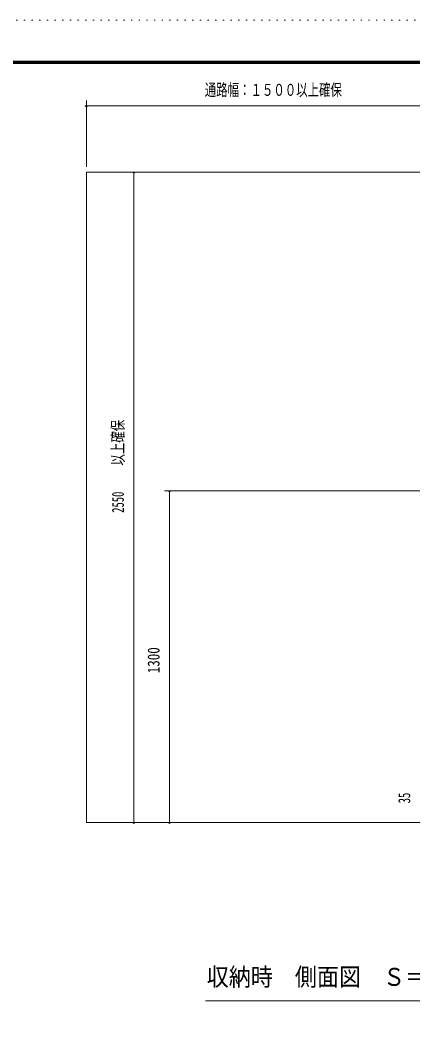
# Model space of a CAD drawing. Units: millimetres, scale not verified. Extents: x -5940 to 5940, y -7390 to 7386.
# Drawn here: x 1576 to 3114, y 3408 to 7386 of the extents above; entities that cross this region are included whole.
import ezdxf
from ezdxf.enums import TextEntityAlignment as Align

# ---------------------------------------------------------------- set-up
doc = ezdxf.new("R2010")
doc.units = ezdxf.units.MM
doc.header["$LTSCALE"] = 10
doc.linetypes.add('USER6', pattern=[3, 0.5, -2.5])
for name, color, linetype, lineweight in [('0-1_0-00', 4, 'Continuous', 18), ('0-2_2ラック-03BODL', 7, 'Continuous', 18), ('0-B_2ラック-F寸法', 3, 'Continuous', 18), ('1-0_F-E_J_ADD', 7, 'USER6', 18)]:
    doc.layers.add(name, color=color, linetype=linetype, lineweight=lineweight)
doc.styles.add('ＭＳ ゴシック', font='')
doc.styles.get('ＭＳ ゴシック').set_extended_font_data('MS Gothic')

msp = doc.modelspace()

# ---------------------------------------------------------------- linework, layer by layer
at = {"layer": '0-1_0-00', "color": 5}
for points in [[(5740.05, 7225.88), (-5739.95, 7225.88), (-5739.95, -814.12), (5740.05, -814.12)], [(5739.05, 7224.88), (5739.05, -813.12), (-5738.95, -813.12), (-5738.95, 7224.88)], [(5738.05, 7223.88), (5738.05, -812.12), (-5737.95, -812.12), (-5737.95, 7223.88)], [(5737.05, 7222.88), (5737.05, -811.12), (-5736.95, -811.12), (-5736.95, 7222.88)], [(5736.05, 7221.88), (5736.05, -810.12), (-5735.95, -810.12), (-5735.95, 7221.88)], [(5735.05, 7220.88), (5735.05, -809.12), (-5734.95, -809.12), (-5734.95, 7220.88)], [(5734.05, 7219.88), (5734.05, -808.12), (-5733.95, -808.12), (-5733.95, 7219.88)], [(5733.05, 7218.88), (5733.05, -807.12), (-5732.95, -807.12), (-5732.95, 7218.88)], [(5732.05, 7217.88), (5732.05, -806.12), (-5731.95, -806.12), (-5731.95, 7217.88)], [(5731.05, 7216.88), (5731.05, -805.12), (-5730.95, -805.12), (-5730.95, 7216.88)], [(5730.05, 7215.88), (5730.05, -804.12), (-5729.95, -804.12), (-5729.95, 7215.88)]]:
    msp.add_lwpolyline(points, close=True, dxfattribs=at)
at = {"layer": '0-2_2ラック-03BODL'}
for p, q in [((4949.84, 6790.77), (1834.84, 6790.77)), ((1834.84, 4240.77), (1834.84, 6790.77)), ((4949.84, 4240.77), (1834.84, 4240.77))]:
    msp.add_line(p, q, dxfattribs=at)
at = {"layer": '0-B_2ラック-F寸法'}
for p, q in [((1838.84, 7050.77), (1830.84, 7050.77)), ((1834.84, 7070.77), (1834.84, 6810.77)), ((2579.84, 7050.77), (1834.84, 7050.77)), ((2915.86, 7050.77), (2579.84, 7050.77)), ((4949.84, 7050.77), (2915.86, 7050.77)), ((2024.65, 6790.77), (2016.65, 6790.77)), ((2020.65, 6790.77), (2020.65, 4240.77)), ((2140.65, 5540.77), (4732.1, 5540.77)), ((2164.65, 5540.77), (2156.65, 5540.77)), ((2160.65, 4240.77), (2160.65, 5540.77)), ((2024.65, 4240.77), (2016.65, 4240.77)), ((2164.65, 4240.77), (2156.65, 4240.77)), ((2301.95, 3540.77), (3981.95, 3540.77))]:
    msp.add_line(p, q, dxfattribs=at)
for centre in [(1834.84, 7050.77), (2020.65, 6790.77), (2160.65, 5540.77), (2020.65, 4240.77), (2160.65, 4240.77)]:
    msp.add_arc(centre, 4, 180, 0, dxfattribs=at)
at = {"layer": '1-0_F-E_J_ADD', "color": 5}
msp.add_lwpolyline([(5940.05, 7385.88), (5940.05, -1014.12), (-5939.95, -1014.12), (-5939.95, 7385.88)], close=True, dxfattribs=at)

# ---------------------------------------------------------------- texts
at = {"layer": '0-B_2ラック-F寸法', "color": 7, "style": 'ＭＳ ゴシック'}
for s, height, width, p in [('通路幅：１５００以上確保', 46.89, 0.7, (2299.08, 7075.57)), ('収納時\u3000側面図\u3000Ｓ＝１／２０', 70.33, 0.9, (2306.75, 3578.63))]:
    msp.add_text(s, height=height, dxfattribs=dict(at, width=width)).set_placement(p, align=Align.BOTTOM_LEFT)
for s, width, p in [('以上確保', 0.7, (1995.85, 5640.29)), ('2550', 0.65, (1995.85, 5454.7)), ('1300', 0.8, (2135.85, 4825.46)), ('35', 0.65, (3118.04, 4315.54))]:
    msp.add_text(s, height=46.89, rotation=90, dxfattribs=dict(at, width=width)).set_placement(p, align=Align.BOTTOM_LEFT)

doc.saveas('drawing.dxf')
